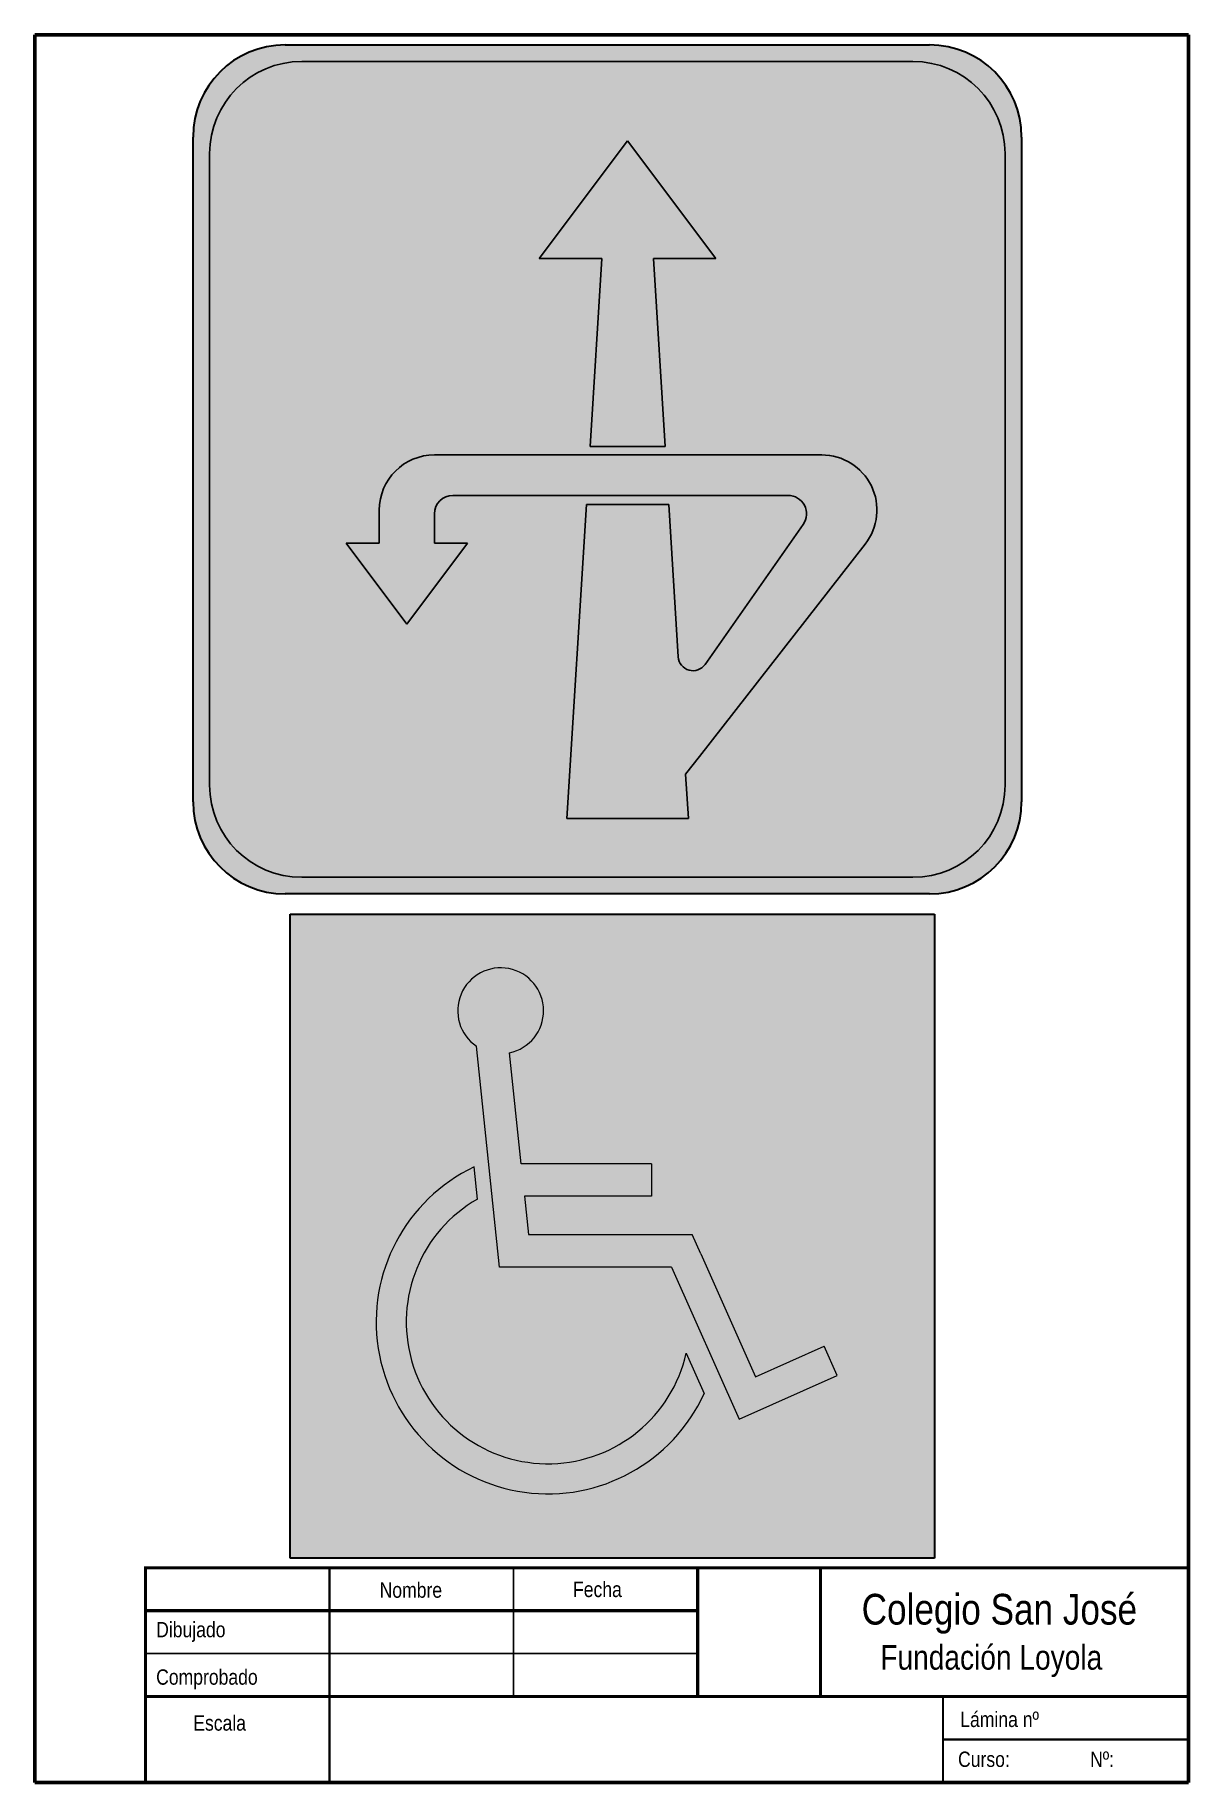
# Paper-space layout 'A4 vertical' of a CAD drawing. Header units: millimetres. Extents: x 10 to 198, y 0 to 285.
# The model-space entities are those that its viewports show. They can reach past a viewport. Long polylines and large blocks are cut down to what shows.
import ezdxf

# ---------------------------------------------------------------- set-up
doc = ezdxf.new("R2010")
doc.units = ezdxf.units.MM
doc.layers.add('Ventana', color=7, linetype='Continuous')
doc.layers.get('Ventana').off()
doc.styles.get("Standard").update_dxf_attribs({"font": ''})
doc.styles.get('Standard').set_extended_font_data('Arial Narrow')

msp = doc.modelspace()

# ---------------------------------------------------------------- hatches: boundary and pattern name
h = msp.add_hatch(color=5)
h.paths.add_polyline_path([(300.07, 501.39), (300.07, 351.39), (450.07, 351.39), (450.07, 501.39)])
h.paths.add_polyline_path([(351.12, 469.07), (353.84, 443.19), (384.22, 443.19), (384.22, 435.69), (354.63, 435.69), (355.57, 426.74), (393.67, 426.74), (395.68, 422.24), (408.41, 393.64), (424.39, 400.76), (427.44, 393.91), (404.6, 383.74), (388.82, 419.19), (348.82, 419.19), (343.42, 470.59, -4.891346)], flags=16)
h.paths.add_polyline_path([(342.85, 442.49), (343.64, 435, 1.532072), (392.27, 399.15), (396.45, 389.76, -1.427289)], flags=16)
at = {"true_color": 0xffffff}
h = msp.add_hatch(color=7, dxfattribs=at)
h.dxf.hatch_style = 1
h.paths.add_polyline_path([(750.07, 501.39), (668.07, 501.39), (575.07, 501.39, 0.414214), (550.07, 476.39), (550.07, 295.89, 0.414214), (575.07, 270.89), (750.07, 270.89, 0.414214), (775.07, 295.89), (775.07, 476.39, 0.414214)])
h.paths.add_polyline_path([(579.57, 496.89), (745.57, 496.89, -0.414214), (770.57, 471.89), (770.57, 300.39, -0.414214), (745.57, 275.39), (579.57, 275.39, -0.414214), (554.57, 300.39), (554.57, 471.89, -0.414214)], flags=16)
h.paths.add_polyline_path([(644.07, 443.39), (668.07, 475.39), (692.07, 443.39), (675.07, 443.39), (678.26, 392.39), (668.07, 392.39), (657.89, 392.39), (661.07, 443.39)], flags=0)
h.paths.add_polyline_path([(615.63, 390.09), (668.07, 390.09), (720.78, 390.09, -0.624869), (732.6, 365.85), (687.55, 308.19), (683.82, 303.42), (684.57, 291.39), (668.07, 291.39), (651.57, 291.39), (656.9, 376.59), (668.07, 376.59), (679.25, 376.59), (681.83, 335.24, 0.709506), (689.1, 333.2), (715.72, 371.22, 0.606815), (711.63, 379.09), (620.63, 379.09, 0.414214), (615.63, 374.09), (615.63, 366.09), (624.63, 366.09), (608.13, 344.09), (591.63, 366.09), (600.63, 366.09), (600.63, 375.09, -0.414214)], flags=0)
h = msp.add_hatch(color=5)
h.dxf.hatch_style = 1
h.paths.add_polyline_path([(770.57, 471.89, 0.414214), (745.57, 496.89), (579.57, 496.89, 0.414214), (554.57, 471.89), (554.57, 300.39, 0.414214), (579.57, 275.39), (745.57, 275.39, 0.414214), (770.57, 300.39)])
h.paths.add_polyline_path([(668.07, 475.39), (692.07, 443.39), (675.07, 443.39), (678.26, 392.39), (668.07, 392.39), (657.89, 392.39), (661.07, 443.39), (644.07, 443.39)], flags=16)
h.paths.add_polyline_path([(615.63, 390.09), (668.07, 390.09), (720.78, 390.09, -0.624869), (732.6, 365.85), (687.55, 308.19), (683.82, 303.42), (684.57, 291.39), (668.07, 291.39), (651.57, 291.39), (656.9, 376.59), (668.07, 376.59), (679.25, 376.59), (681.83, 335.24, 0.709506), (689.1, 333.2), (715.72, 371.22, 0.606815), (711.63, 379.09), (620.63, 379.09, 0.414214), (615.63, 374.09), (615.63, 366.09), (624.63, 366.09), (608.13, 344.09), (591.63, 366.09), (600.63, 366.09), (600.63, 375.09, -0.414214)], flags=16)
h = msp.add_hatch(color=7, dxfattribs=at)
h.paths.add_polyline_path([(351.12, 469.07, 4.891346), (343.42, 470.59), (348.82, 419.19), (388.82, 419.19), (404.6, 383.74), (427.44, 393.91), (424.39, 400.76), (408.41, 393.64), (395.68, 422.24), (393.67, 426.74), (355.57, 426.74), (354.63, 435.69), (384.22, 435.69), (384.22, 443.19), (353.84, 443.19)])
h.paths.add_polyline_path([(396.45, 389.76), (392.27, 399.15, -1.532072), (343.64, 435), (342.85, 442.49, 1.427289)])
h = msp.add_hatch(color=7, dxfattribs=at)
h.dxf.hatch_style = 1
h.paths.add_polyline_path([(668.07, 475.39), (644.07, 443.39), (661.07, 443.39), (657.89, 392.39), (668.07, 392.39), (678.26, 392.39), (675.07, 443.39), (692.07, 443.39)])
h.paths.add_polyline_path([(720.78, 390.09), (668.07, 390.09), (615.63, 390.09, 0.414214), (600.63, 375.09), (600.63, 366.09), (591.63, 366.09), (608.13, 344.09), (624.63, 366.09), (615.63, 366.09), (615.63, 374.09, -0.414214), (620.63, 379.09), (711.63, 379.09, -0.606815), (715.72, 371.22), (689.1, 333.2, -0.709506), (681.83, 335.24), (679.25, 376.59), (668.07, 376.59), (656.9, 376.59), (651.57, 291.39), (668.07, 291.39), (684.57, 291.39), (683.82, 303.42), (687.55, 308.19), (732.6, 365.85, 0.624869)])

# ---------------------------------------------------------------- linework, layer by layer
at = {"color": 18, "lineweight": 30, "true_color": 0x000000}
for p, q in [((300.07, 501.39), (450.07, 501.39)), ((300.07, 351.39), (300.07, 501.39)), ((450.07, 501.39), (450.07, 351.39)), ((575.07, 501.39), (668.07, 501.39)), ((668.07, 501.39), (750.07, 501.39)), ((550.07, 295.89), (550.07, 476.39)), ((775.07, 476.39), (775.07, 295.89)), ((450.07, 351.39), (300.07, 351.39)), ((750.07, 270.89), (575.07, 270.89))]:
    msp.add_line(p, q, dxfattribs=at)
at = {"color": 18, "lineweight": 25, "true_color": 0x000000}
for p, q in [((745.57, 496.89), (579.57, 496.89)), ((554.57, 300.39), (554.57, 471.89)), ((770.57, 300.39), (770.57, 471.89)), ((579.57, 275.39), (745.57, 275.39))]:
    msp.add_line(p, q, dxfattribs=at)
at = {"color": 18, "true_color": 0x000000}
for p, q in [((668.07, 475.39), (644.07, 443.39)), ((668.07, 475.39), (692.07, 443.39)), ((661.07, 443.39), (644.07, 443.39)), ((661.07, 443.39), (657.89, 392.39)), ((675.07, 443.39), (692.07, 443.39)), ((678.26, 392.39), (675.07, 443.39)), ((668.07, 392.39), (657.89, 392.39)), ((668.07, 392.39), (678.26, 392.39)), ((615.63, 390.09), (668.07, 390.09)), ((668.07, 390.09), (720.78, 390.09)), ((711.63, 379.09), (620.63, 379.09)), ((600.63, 366.09), (600.63, 375.09)), ((656.9, 376.59), (651.57, 291.39)), ((668.07, 376.59), (656.9, 376.59)), ((668.07, 376.59), (679.25, 376.59)), ((681.83, 335.24), (679.25, 376.59)), ((615.63, 374.09), (615.63, 366.09)), ((689.1, 333.2), (715.72, 371.22)), ((600.63, 366.09), (591.63, 366.09)), ((591.63, 366.09), (608.13, 344.09)), ((608.13, 344.09), (624.63, 366.09)), ((615.63, 366.09), (624.63, 366.09)), ((687.55, 308.19), (732.6, 365.85)), ((687.55, 308.19), (683.82, 303.42)), ((683.82, 303.42), (684.57, 291.39)), ((668.07, 291.39), (651.57, 291.39)), ((668.07, 291.39), (684.57, 291.39))]:
    msp.add_line(p, q, dxfattribs=at)
at = {"color": 18, "lineweight": 15, "true_color": 0x000000}
for p, q in [((348.82, 419.19), (343.42, 470.59)), ((353.84, 443.19), (351.12, 469.07)), ((343.64, 435), (342.85, 442.49)), ((384.22, 443.19), (353.84, 443.19)), ((384.22, 443.19), (384.22, 435.69)), ((384.22, 435.69), (354.63, 435.69)), ((354.63, 435.69), (355.57, 426.74)), ((355.57, 426.74), (393.67, 426.74)), ((395.68, 422.24), (393.67, 426.74)), ((395.68, 422.24), (408.41, 393.64)), ((388.82, 419.19), (348.82, 419.19)), ((388.82, 419.19), (404.6, 383.74)), ((392.27, 399.15), (396.45, 389.76)), ((408.41, 393.64), (424.39, 400.76)), ((427.44, 393.91), (424.39, 400.76)), ((404.6, 383.74), (427.44, 393.91))]:
    msp.add_line(p, q, dxfattribs=at)
at = {"color": 18, "lineweight": 30, "true_color": 0x000000}
for centre, start, end in [((575.07, 476.39), 90, 180), ((750.07, 476.39), 0, 90), ((575.07, 295.89), 180, 270), ((750.07, 295.89), 270, 0)]:
    msp.add_arc(centre, 25, start, end, dxfattribs=at)
at = {"color": 18, "lineweight": 25, "true_color": 0x000000}
for centre, start, end in [((579.57, 471.89), 90, 180), ((745.57, 471.89), 0, 90), ((579.57, 300.39), 180, 270), ((745.57, 300.39), 270, 0)]:
    msp.add_arc(centre, 25, start, end, dxfattribs=at)
at = {"color": 18, "lineweight": 15, "true_color": 0x000000}
for centre, radius, start, end in [((349.05, 478.86), 10, 281.9443, 235.7263), ((360.07, 406.39), 40, 115.4983, 335.4335), ((360.07, 406.39), 33, 119.8648, 347.3331)]:
    msp.add_arc(centre, radius, start, end, dxfattribs=at)
at = {"color": 18, "true_color": 0x000000}
for centre, radius, start, end in [((615.63, 375.09), 15, 90, 180), ((720.78, 375.09), 15, 322, 90), ((620.63, 374.09), 5, 90, 180), ((711.63, 374.09), 5, 325, 90), ((685.83, 335.49), 4, 183.5763, 325)]:
    msp.add_arc(centre, radius, start, end, dxfattribs=at)

psp = doc.layouts.new('A4 vertical')

# ---------------------------------------------------------------- linework, layer by layer
at = {"lineweight": 60}
for p, q in [((10, 285), (10, 0.2)), ((10, 285), (198.02, 285)), ((198.02, 0.2), (198.02, 285)), ((10, 0.2), (198.02, 0.2))]:
    psp.add_line(p, q, dxfattribs=at)
for p, q in [((28.02, 35.2), (198.02, 35.2)), ((28.02, 0.2), (28.02, 35.2)), ((88.02, 14.2), (88.02, 35.2)), ((118.02, 14.2), (118.02, 35.2)), ((138.02, 14.2), (138.02, 35.2)), ((28.02, 28.2), (118.02, 28.2)), ((28.02, 21.2), (118.02, 21.2)), ((28.02, 14.2), (198.02, 14.2)), ((158.02, 0.2), (158.02, 14.2))]:
    psp.add_line(p, q)
at = {"lineweight": 40}
for p, q in [((58.02, 0.2), (58.02, 35.2)), ((198.02, 7.2), (158.02, 7.2))]:
    psp.add_line(p, q, dxfattribs=at)
for points, const_width in [([(28.02, 0.2), (28.02, 35.2), (198.02, 35.2)], 0.5), ([(118.02, 14.2), (118.02, 35.2)], 0.5), ([(138.02, 14.2), (138.02, 35.2)], 0.5), ([(28.02, 28.2), (118.02, 28.2)], 0.5), ([(158.02, 0.2), (158.02, 14.2)], 0.35)]:
    psp.add_lwpolyline(points, dxfattribs=dict(const_width=const_width))
at = {"lineweight": 40, "const_width": 0.5}
psp.add_lwpolyline([(28.02, 14.2), (198.02, 14.2)], dxfattribs=at)

# ---------------------------------------------------------------- texts
for s, height, p in [('Nombre', 2.5, (66.18, 30.31)), ('Fecha', 2.5, (97.7, 30.42)), ('Colegio San José', 5, (144.75, 25.94)), ('Dibujado', 2.5, (29.75, 23.87)), ('Fundación Loyola', 4, (147.79, 18.59)), ('Comprobado', 2.5, (29.75, 16.14)), ('Lámina nº', 2.5, (160.82, 9.24)), ('Escala', 2.5, (35.8, 8.65)), ('Curso:', 2.5, (160.46, 2.74)), ('Nº:', 2.5, (181.98, 2.74))]:
    psp.add_text(s, height=height).set_placement(p)

# ---------------------------------------------------------------- viewports
at = {"layer": 'Ventana', "view_target_point": (375.07, 426.39)}
psp.add_viewport(center=(104.01, 213.8), size=(188.02, 142.3958), view_center_point=(288.69, -40.91), view_height=237.226, dxfattribs=at)
psp.add_viewport(center=(104.01, 88.9), size=(188.02, 107.3958), view_center_point=(-0.15, -0.49), view_height=153.4344, status=3, dxfattribs=at)

doc.saveas('drawing.dxf')
